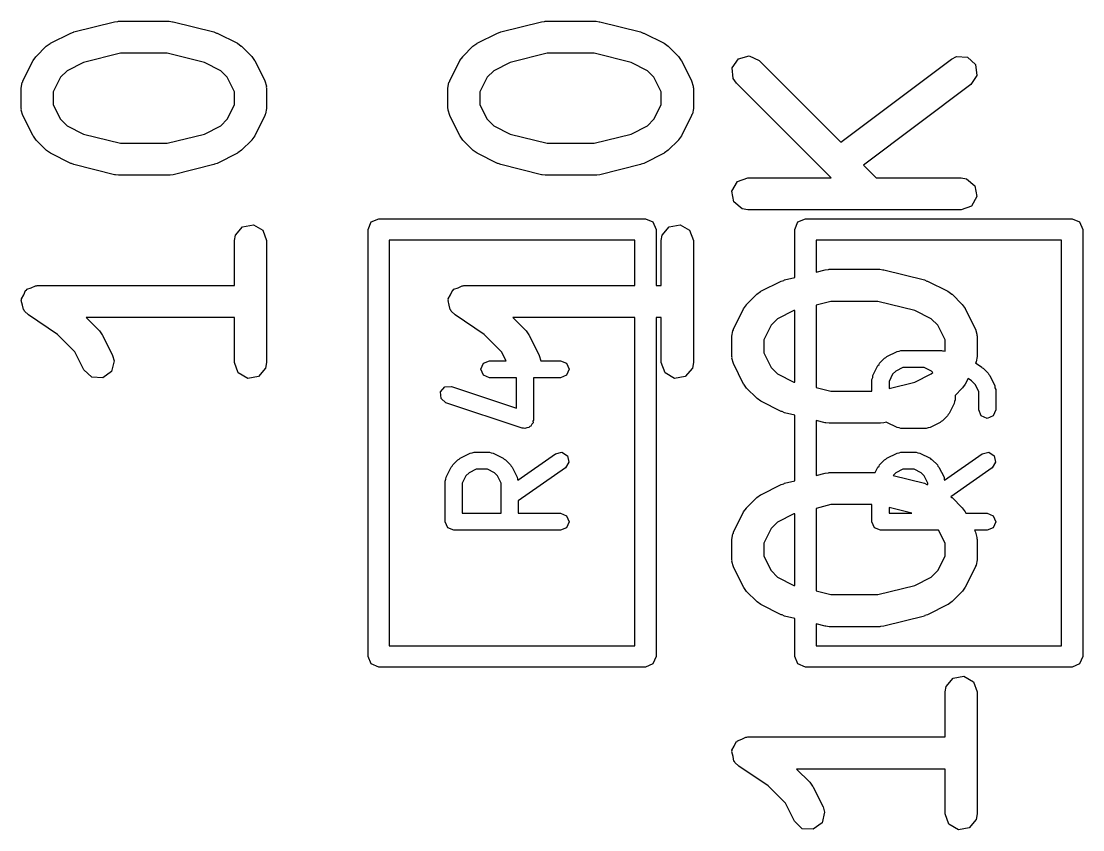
# Model space of a CAD drawing. Extents: x 1.92 to 4.61, y -4.26 to -2.08.
# Drawn here: x 2.1968 to 2.3927, y -3.845 to -3.6959 of the extents above; entities that cross this region are included whole.
import ezdxf

# ---------------------------------------------------------------- set-up
doc = ezdxf.new("R2010")
doc.units = 0
doc.header["$MEASUREMENT"] = 0
doc.layers.add('BLACK', color=7, linetype='CONTINUOUS')

msp = doc.modelspace()

# ---------------------------------------------------------------- linework, layer by layer
at = {"layer": 'BLACK', "linetype": 'CONTINUOUS'}
for p, q in [((2.20658, -3.69783), (2.21408, -3.69595)), ((2.21408, -3.69595), (2.21467, -3.69591)), ((2.21467, -3.69591), (2.21479, -3.69587)), ((2.21479, -3.69587), (2.22417, -3.69587)), ((2.22417, -3.69587), (2.22475, -3.69597)), ((2.22475, -3.69597), (2.22488, -3.69595)), ((2.22488, -3.69595), (2.23238, -3.69783)), ((2.28532, -3.69783), (2.29282, -3.69595)), ((2.29282, -3.69595), (2.29341, -3.69591)), ((2.29341, -3.69591), (2.29353, -3.69587)), ((2.29353, -3.69587), (2.30291, -3.69587)), ((2.30291, -3.69587), (2.30349, -3.69597)), ((2.30349, -3.69597), (2.30362, -3.69595)), ((2.30362, -3.69595), (2.31112, -3.69783)), ((2.20223, -3.69993), (2.20597, -3.69805)), ((2.20597, -3.69805), (2.20646, -3.69791)), ((2.20646, -3.69791), (2.20658, -3.69783)), ((2.23238, -3.69783), (2.23285, -3.69804)), ((2.23285, -3.69804), (2.23299, -3.69805)), ((2.23299, -3.69805), (2.23674, -3.69993)), ((2.28097, -3.69993), (2.28471, -3.69805)), ((2.28471, -3.69805), (2.2852, -3.69791)), ((2.2852, -3.69791), (2.28532, -3.69783)), ((2.31112, -3.69783), (2.31159, -3.69804)), ((2.31159, -3.69804), (2.31173, -3.69805)), ((2.31173, -3.69805), (2.31548, -3.69993)), ((2.20146, -3.70048), (2.20218, -3.69997)), ((2.20218, -3.69997), (2.20223, -3.69993)), ((2.23674, -3.69993), (2.23745, -3.70045)), ((2.2802, -3.70048), (2.28092, -3.69997)), ((2.28092, -3.69997), (2.28097, -3.69993)), ((2.31548, -3.69993), (2.31619, -3.70045)), ((2.19958, -3.70236), (2.20146, -3.70048)), ((2.21516, -3.70177), (2.20833, -3.70348)), ((2.2238, -3.70177), (2.21516, -3.70177)), ((2.23064, -3.70348), (2.2238, -3.70177)), ((2.23745, -3.70045), (2.2375, -3.70048)), ((2.2375, -3.70048), (2.23938, -3.70236)), ((2.27832, -3.70236), (2.2802, -3.70048)), ((2.2939, -3.70177), (2.28707, -3.70348)), ((2.30254, -3.70177), (2.2939, -3.70177)), ((2.30938, -3.70348), (2.30254, -3.70177)), ((2.31619, -3.70045), (2.31624, -3.70048)), ((2.31624, -3.70048), (2.31812, -3.70236)), ((2.19715, -3.70687), (2.19903, -3.70312)), ((2.19903, -3.70312), (2.19956, -3.70241)), ((2.19956, -3.70241), (2.19958, -3.70236)), ((2.20833, -3.70348), (2.20529, -3.705)), ((2.23367, -3.705), (2.23064, -3.70348)), ((2.23938, -3.70236), (2.23989, -3.70308)), ((2.23989, -3.70308), (2.23993, -3.70312)), ((2.23993, -3.70312), (2.24181, -3.70687)), ((2.2759, -3.70687), (2.27777, -3.70312)), ((2.27777, -3.70312), (2.2783, -3.70241)), ((2.2783, -3.70241), (2.27832, -3.70236)), ((2.28707, -3.70348), (2.28403, -3.705)), ((2.31241, -3.705), (2.30938, -3.70348)), ((2.31812, -3.70236), (2.31863, -3.70308)), ((2.31863, -3.70308), (2.31867, -3.70312)), ((2.31867, -3.70312), (2.32055, -3.70687)), ((2.32805, -3.70443), (2.3292, -3.70277)), ((2.3292, -3.70277), (2.33116, -3.70225)), ((2.33116, -3.70225), (2.33299, -3.70311)), ((2.33299, -3.70311), (2.34805, -3.71817)), ((2.34805, -3.71817), (2.3685, -3.70283)), ((2.3685, -3.70283), (2.36941, -3.70237)), ((2.36941, -3.70237), (2.37143, -3.70248)), ((2.37143, -3.70248), (2.3729, -3.70386)), ((2.3729, -3.70386), (2.37314, -3.70586)), ((2.20529, -3.705), (2.2041, -3.70619)), ((2.23486, -3.70619), (2.23367, -3.705)), ((2.28403, -3.705), (2.28284, -3.70619)), ((2.3136, -3.70619), (2.31241, -3.705)), ((2.32822, -3.70644), (2.32805, -3.70443)), ((2.37314, -3.70586), (2.37204, -3.70756)), ((2.19684, -3.70819), (2.19702, -3.70718)), ((2.19702, -3.70718), (2.19713, -3.70705)), ((2.19713, -3.70705), (2.19715, -3.70687)), ((2.2041, -3.70619), (2.20275, -3.70889)), ((2.23621, -3.70889), (2.23486, -3.70619)), ((2.24181, -3.70687), (2.2421, -3.70786)), ((2.2421, -3.70786), (2.24206, -3.70803)), ((2.27558, -3.70819), (2.27576, -3.70718)), ((2.27576, -3.70718), (2.27587, -3.70705)), ((2.27587, -3.70705), (2.2759, -3.70687)), ((2.28284, -3.70619), (2.28149, -3.70889)), ((2.31495, -3.70889), (2.3136, -3.70619)), ((2.32055, -3.70687), (2.32084, -3.70786)), ((2.32084, -3.70786), (2.3208, -3.70803)), ((2.32881, -3.70728), (2.32822, -3.70644)), ((2.34627, -3.72474), (2.32881, -3.70728)), ((2.37204, -3.70756), (2.35227, -3.72239)), ((2.19684, -3.71194), (2.19684, -3.70819)), ((2.20275, -3.70889), (2.20275, -3.71125)), ((2.23621, -3.71125), (2.23621, -3.70889)), ((2.24206, -3.70803), (2.24212, -3.70819)), ((2.24212, -3.70819), (2.24212, -3.71194)), ((2.27558, -3.71194), (2.27558, -3.70819)), ((2.28149, -3.70889), (2.28149, -3.71125)), ((2.31495, -3.71125), (2.31495, -3.70889)), ((2.3208, -3.70803), (2.32086, -3.70819)), ((2.32086, -3.70819), (2.32086, -3.71194)), ((2.20275, -3.71125), (2.2041, -3.71394)), ((2.23486, -3.71394), (2.23621, -3.71125)), ((2.28149, -3.71125), (2.28284, -3.71394)), ((2.3136, -3.71394), (2.31495, -3.71125)), ((2.1969, -3.71211), (2.19684, -3.71194)), ((2.19686, -3.71228), (2.1969, -3.71211)), ((2.19715, -3.71326), (2.19686, -3.71228)), ((2.19903, -3.71701), (2.19715, -3.71326)), ((2.24181, -3.71326), (2.23993, -3.71701)), ((2.24183, -3.71309), (2.24181, -3.71326)), ((2.24194, -3.71295), (2.24183, -3.71309)), ((2.24212, -3.71194), (2.24194, -3.71295)), ((2.27564, -3.71211), (2.27558, -3.71194)), ((2.2756, -3.71228), (2.27564, -3.71211)), ((2.2759, -3.71326), (2.2756, -3.71228)), ((2.27777, -3.71701), (2.2759, -3.71326)), ((2.32055, -3.71326), (2.31867, -3.71701)), ((2.32057, -3.71309), (2.32055, -3.71326)), ((2.32068, -3.71295), (2.32057, -3.71309)), ((2.32086, -3.71194), (2.32068, -3.71295)), ((2.2041, -3.71394), (2.20529, -3.71514)), ((2.20529, -3.71514), (2.20833, -3.71666)), ((2.23064, -3.71666), (2.23367, -3.71514)), ((2.23367, -3.71514), (2.23486, -3.71394)), ((2.28284, -3.71394), (2.28403, -3.71514)), ((2.28403, -3.71514), (2.28707, -3.71666)), ((2.30938, -3.71666), (2.31241, -3.71514)), ((2.31241, -3.71514), (2.3136, -3.71394)), ((2.19908, -3.71706), (2.19903, -3.71701)), ((2.19958, -3.71778), (2.19908, -3.71706)), ((2.20833, -3.71666), (2.21516, -3.71836)), ((2.2238, -3.71836), (2.23064, -3.71666)), ((2.23993, -3.71701), (2.23941, -3.71772)), ((2.27782, -3.71706), (2.27777, -3.71701)), ((2.27832, -3.71778), (2.27782, -3.71706)), ((2.28707, -3.71666), (2.2939, -3.71836)), ((2.30254, -3.71836), (2.30938, -3.71666)), ((2.31867, -3.71701), (2.31815, -3.71772)), ((2.20146, -3.71965), (2.19958, -3.71778)), ((2.21516, -3.71836), (2.2238, -3.71836)), ((2.23938, -3.71778), (2.2375, -3.71965)), ((2.23941, -3.71772), (2.23938, -3.71778)), ((2.2802, -3.71965), (2.27832, -3.71778)), ((2.2939, -3.71836), (2.30254, -3.71836)), ((2.31812, -3.71778), (2.31624, -3.71965)), ((2.31815, -3.71772), (2.31812, -3.71778)), ((2.20152, -3.71968), (2.20146, -3.71965)), ((2.20223, -3.72021), (2.20152, -3.71968)), ((2.20597, -3.72208), (2.20223, -3.72021)), ((2.23674, -3.72021), (2.23299, -3.72208)), ((2.23678, -3.72016), (2.23674, -3.72021)), ((2.2375, -3.71965), (2.23678, -3.72016)), ((2.28026, -3.71968), (2.2802, -3.71965)), ((2.28097, -3.72021), (2.28026, -3.71968)), ((2.28471, -3.72208), (2.28097, -3.72021)), ((2.31548, -3.72021), (2.31173, -3.72208)), ((2.31552, -3.72016), (2.31548, -3.72021)), ((2.31624, -3.71965), (2.31552, -3.72016)), ((2.20611, -3.7221), (2.20597, -3.72208)), ((2.20658, -3.72231), (2.20611, -3.7221)), ((2.21408, -3.72418), (2.20658, -3.72231)), ((2.23238, -3.72231), (2.22488, -3.72418)), ((2.2325, -3.72223), (2.23238, -3.72231)), ((2.23299, -3.72208), (2.2325, -3.72223)), ((2.28485, -3.7221), (2.28471, -3.72208)), ((2.28532, -3.72231), (2.28485, -3.7221)), ((2.29282, -3.72418), (2.28532, -3.72231)), ((2.31112, -3.72231), (2.30362, -3.72418)), ((2.31124, -3.72223), (2.31112, -3.72231)), ((2.31173, -3.72208), (2.31124, -3.72223)), ((2.35227, -3.72239), (2.35462, -3.72474)), ((2.21421, -3.72417), (2.21408, -3.72418)), ((2.21479, -3.72427), (2.21421, -3.72417)), ((2.22417, -3.72427), (2.21479, -3.72427)), ((2.2243, -3.72422), (2.22417, -3.72427)), ((2.22488, -3.72418), (2.2243, -3.72422)), ((2.29295, -3.72417), (2.29282, -3.72418)), ((2.29353, -3.72427), (2.29295, -3.72417)), ((2.30291, -3.72427), (2.29353, -3.72427)), ((2.30304, -3.72422), (2.30291, -3.72427)), ((2.30362, -3.72418), (2.30304, -3.72422)), ((2.32799, -3.72718), (2.329, -3.72543)), ((2.329, -3.72543), (2.3309, -3.72474)), ((2.3309, -3.72474), (2.34627, -3.72474)), ((2.35462, -3.72474), (2.37027, -3.72474)), ((2.37027, -3.72474), (2.37128, -3.72492)), ((2.37128, -3.72492), (2.37283, -3.72621)), ((2.32834, -3.72917), (2.32799, -3.72718)), ((2.37283, -3.72621), (2.37318, -3.7282)), ((2.32989, -3.73046), (2.32834, -3.72917)), ((2.37318, -3.7282), (2.37217, -3.72995)), ((2.3309, -3.73064), (2.32989, -3.73046)), ((2.37027, -3.73064), (2.3309, -3.73064)), ((2.37217, -3.72995), (2.37027, -3.73064)), ((2.26083, -3.73425), (2.2614, -3.73286)), ((2.2614, -3.73286), (2.2628, -3.73228)), ((2.2628, -3.73228), (2.31201, -3.73228)), ((2.31201, -3.73228), (2.3134, -3.73286)), ((2.3134, -3.73286), (2.31398, -3.73425)), ((2.33957, -3.73425), (2.34014, -3.73286)), ((2.34014, -3.73286), (2.34154, -3.73228)), ((2.34154, -3.73228), (2.39075, -3.73228)), ((2.39075, -3.73228), (2.39214, -3.73286)), ((2.39214, -3.73286), (2.39272, -3.73425)), ((2.23639, -3.7353), (2.23769, -3.73376)), ((2.23769, -3.73376), (2.23968, -3.73341)), ((2.23968, -3.73341), (2.24143, -3.73442)), ((2.24143, -3.73442), (2.24212, -3.73631)), ((2.26083, -3.81299), (2.26083, -3.73425)), ((2.31398, -3.73425), (2.31398, -3.74461)), ((2.31513, -3.7353), (2.31643, -3.73376)), ((2.31643, -3.73376), (2.31842, -3.73341)), ((2.31842, -3.73341), (2.32017, -3.73442)), ((2.32017, -3.73442), (2.32086, -3.73631)), ((2.33957, -3.7431), (2.33957, -3.73425)), ((2.39272, -3.73425), (2.39272, -3.81299)), ((2.23621, -3.73631), (2.23639, -3.7353)), ((2.23621, -3.74461), (2.23621, -3.73631)), ((2.24212, -3.73631), (2.24212, -3.75881)), ((2.26476, -3.73622), (2.26476, -3.81102)), ((2.31004, -3.73622), (2.26476, -3.73622)), ((2.31004, -3.74461), (2.31004, -3.73622)), ((2.31495, -3.73631), (2.31513, -3.7353)), ((2.31495, -3.74461), (2.31495, -3.73631)), ((2.32086, -3.73631), (2.32086, -3.75881)), ((2.3435, -3.73622), (2.3435, -3.74212)), ((2.38878, -3.73622), (2.3435, -3.73622)), ((2.38878, -3.81102), (2.38878, -3.73622)), ((2.33768, -3.74357), (2.33957, -3.7431)), ((2.3435, -3.74212), (2.34518, -3.7417)), ((2.34518, -3.7417), (2.34577, -3.74166)), ((2.34577, -3.74166), (2.3459, -3.74161)), ((2.3459, -3.74161), (2.35527, -3.74161)), ((2.35527, -3.74161), (2.35585, -3.74171)), ((2.35585, -3.74171), (2.35599, -3.7417)), ((2.35599, -3.7417), (2.36349, -3.74357)), ((2.1979, -3.7453), (2.1987, -3.74501)), ((2.1987, -3.74501), (2.19947, -3.74463)), ((2.19947, -3.74463), (2.19964, -3.74467)), ((2.19964, -3.74467), (2.1998, -3.74461)), ((2.1998, -3.74461), (2.23621, -3.74461)), ((2.27664, -3.7453), (2.27744, -3.74501)), ((2.27744, -3.74501), (2.27821, -3.74463)), ((2.27821, -3.74463), (2.27838, -3.74467)), ((2.27838, -3.74467), (2.27854, -3.74461)), ((2.27854, -3.74461), (2.31004, -3.74461)), ((2.31398, -3.74461), (2.31495, -3.74461)), ((2.33333, -3.74567), (2.33708, -3.7438)), ((2.33708, -3.7438), (2.33757, -3.74365)), ((2.33757, -3.74365), (2.33768, -3.74357)), ((2.36349, -3.74357), (2.36395, -3.74378)), ((2.36395, -3.74378), (2.36409, -3.7438)), ((2.36409, -3.7438), (2.36784, -3.74567)), ((2.19689, -3.74705), (2.19732, -3.74631)), ((2.19692, -3.74722), (2.19689, -3.74705)), ((2.19732, -3.74631), (2.19766, -3.74552)), ((2.19766, -3.74552), (2.19781, -3.74545)), ((2.19781, -3.74545), (2.1979, -3.7453)), ((2.27563, -3.74705), (2.27606, -3.74631)), ((2.27566, -3.74722), (2.27563, -3.74705)), ((2.27606, -3.74631), (2.2764, -3.74552)), ((2.2764, -3.74552), (2.27655, -3.74545)), ((2.27655, -3.74545), (2.27664, -3.7453)), ((2.33069, -3.7481), (2.33256, -3.74622)), ((2.33256, -3.74622), (2.33328, -3.74572)), ((2.33328, -3.74572), (2.33333, -3.74567)), ((2.36784, -3.74567), (2.36855, -3.7462)), ((2.36855, -3.7462), (2.36861, -3.74622)), ((2.36861, -3.74622), (2.37048, -3.7481)), ((2.19685, -3.74737), (2.19692, -3.74722)), ((2.19709, -3.7482), (2.19685, -3.74737)), ((2.19724, -3.74904), (2.19709, -3.7482)), ((2.27559, -3.74737), (2.27566, -3.74722)), ((2.27583, -3.7482), (2.27559, -3.74737)), ((2.27598, -3.74904), (2.27583, -3.7482)), ((2.32826, -3.75262), (2.33013, -3.74887)), ((2.33013, -3.74887), (2.33066, -3.74816)), ((2.33066, -3.74816), (2.33069, -3.7481)), ((2.34626, -3.74752), (2.3435, -3.7482)), ((2.3435, -3.7482), (2.3435, -3.76342)), ((2.35491, -3.74752), (2.34626, -3.74752)), ((2.36174, -3.74922), (2.35491, -3.74752)), ((2.37048, -3.7481), (2.37099, -3.74882)), ((2.37099, -3.74882), (2.37103, -3.74887)), ((2.37103, -3.74887), (2.37291, -3.75262)), ((2.19737, -3.74915), (2.19724, -3.74904)), ((2.19742, -3.74931), (2.19737, -3.74915)), ((2.19816, -3.75002), (2.19742, -3.74931)), ((2.20354, -3.75361), (2.19816, -3.75002)), ((2.23621, -3.75052), (2.2088, -3.75052)), ((2.2088, -3.75052), (2.21126, -3.75297)), ((2.23621, -3.75881), (2.23621, -3.75052)), ((2.27611, -3.74915), (2.27598, -3.74904)), ((2.27616, -3.74931), (2.27611, -3.74915)), ((2.2769, -3.75002), (2.27616, -3.74931)), ((2.28228, -3.75361), (2.2769, -3.75002)), ((2.31004, -3.75052), (2.28754, -3.75052)), ((2.28754, -3.75052), (2.29, -3.75297)), ((2.31004, -3.81102), (2.31004, -3.75052)), ((2.31495, -3.75052), (2.31398, -3.75052)), ((2.31398, -3.75052), (2.31398, -3.81299)), ((2.31495, -3.75881), (2.31495, -3.75052)), ((2.3364, -3.75074), (2.3352, -3.75194)), ((2.33943, -3.74922), (2.3364, -3.75074)), ((2.33957, -3.74919), (2.33943, -3.74922)), ((2.33957, -3.76243), (2.33957, -3.74919)), ((2.36477, -3.75074), (2.36174, -3.74922)), ((2.36597, -3.75194), (2.36477, -3.75074)), ((2.32795, -3.75394), (2.32812, -3.75293)), ((2.32812, -3.75293), (2.32824, -3.75279)), ((2.32824, -3.75279), (2.32826, -3.75262)), ((2.3352, -3.75194), (2.33385, -3.75463)), ((2.36732, -3.75463), (2.36597, -3.75194)), ((2.37291, -3.75262), (2.3732, -3.7536)), ((2.20674, -3.75681), (2.20354, -3.75361)), ((2.21126, -3.75297), (2.21176, -3.7537)), ((2.21176, -3.7537), (2.21181, -3.75374)), ((2.21181, -3.75374), (2.21369, -3.75749)), ((2.28548, -3.75681), (2.28228, -3.75361)), ((2.29, -3.75297), (2.2905, -3.7537)), ((2.2905, -3.7537), (2.29055, -3.75374)), ((2.29055, -3.75374), (2.29243, -3.75749)), ((2.32795, -3.75769), (2.32795, -3.75394)), ((2.33385, -3.75463), (2.33385, -3.75699)), ((2.36732, -3.7567), (2.36732, -3.75463)), ((2.3732, -3.7536), (2.37316, -3.75377)), ((2.37316, -3.75377), (2.37322, -3.75394)), ((2.37322, -3.75394), (2.37322, -3.75769)), ((2.2084, -3.76013), (2.20674, -3.75681)), ((2.28631, -3.75846), (2.28548, -3.75681)), ((2.35657, -3.75768), (2.35844, -3.75675)), ((2.35844, -3.75675), (2.35881, -3.75672)), ((2.35881, -3.75672), (2.35915, -3.75658)), ((2.35915, -3.75658), (2.36665, -3.75658)), ((2.36665, -3.75658), (2.36683, -3.75666)), ((2.36683, -3.75666), (2.36703, -3.75663)), ((2.36703, -3.75663), (2.36732, -3.7567)), ((2.21398, -3.75847), (2.21351, -3.76044)), ((2.21369, -3.75749), (2.21398, -3.75847)), ((2.28211, -3.75892), (2.28322, -3.75846)), ((2.28322, -3.75846), (2.28631, -3.75846)), ((2.29243, -3.75749), (2.29271, -3.75846)), ((2.29271, -3.75846), (2.29634, -3.75846)), ((2.29634, -3.75846), (2.29746, -3.75892)), ((2.32801, -3.75785), (2.32795, -3.75769)), ((2.32796, -3.75802), (2.32801, -3.75785)), ((2.32826, -3.75901), (2.32796, -3.75802)), ((2.33385, -3.75699), (2.3352, -3.75969)), ((2.35522, -3.75892), (2.35616, -3.75798)), ((2.35616, -3.75798), (2.3564, -3.75788)), ((2.3564, -3.75788), (2.35657, -3.75768)), ((2.37304, -3.7587), (2.37293, -3.75883)), ((2.37322, -3.75769), (2.37304, -3.7587)), ((2.20987, -3.76152), (2.2084, -3.76013)), ((2.21351, -3.76044), (2.21189, -3.76164)), ((2.2369, -3.76071), (2.23621, -3.75881)), ((2.23865, -3.76172), (2.2369, -3.76071)), ((2.24194, -3.75982), (2.24064, -3.76137)), ((2.24212, -3.75881), (2.24194, -3.75982)), ((2.28165, -3.76003), (2.28211, -3.75892)), ((2.28211, -3.76114), (2.28165, -3.76003)), ((2.29746, -3.75892), (2.29792, -3.76003)), ((2.29792, -3.76003), (2.29746, -3.76114)), ((2.31564, -3.76071), (2.31495, -3.75881)), ((2.31739, -3.76172), (2.31564, -3.76071)), ((2.32068, -3.75982), (2.31938, -3.76137)), ((2.32086, -3.75881), (2.32068, -3.75982)), ((2.33013, -3.76276), (2.32826, -3.75901)), ((2.3352, -3.75969), (2.3364, -3.76088)), ((2.35399, -3.7612), (2.35493, -3.75933)), ((2.35493, -3.75933), (2.35512, -3.75916)), ((2.35512, -3.75916), (2.35522, -3.75892)), ((2.35821, -3.76039), (2.35763, -3.76096)), ((2.35952, -3.75973), (2.35821, -3.76039)), ((2.36346, -3.75973), (2.35952, -3.75973)), ((2.36478, -3.76039), (2.36346, -3.75973)), ((2.36477, -3.76088), (2.36502, -3.76063)), ((2.36502, -3.76063), (2.36478, -3.76039)), ((2.37293, -3.75883), (2.37292, -3.75888)), ((2.37292, -3.75888), (2.37408, -3.75966)), ((2.37408, -3.75966), (2.37417, -3.75979)), ((2.37417, -3.75979), (2.37432, -3.75985)), ((2.37432, -3.75985), (2.37526, -3.76079)), ((2.21189, -3.76164), (2.20987, -3.76152)), ((2.24064, -3.76137), (2.23865, -3.76172)), ((2.28322, -3.7616), (2.28211, -3.76114)), ((2.28821, -3.7616), (2.28322, -3.7616)), ((2.28821, -3.76722), (2.28821, -3.7616)), ((2.29634, -3.7616), (2.29136, -3.7616)), ((2.29136, -3.7616), (2.29136, -3.7694)), ((2.29746, -3.76114), (2.29634, -3.7616)), ((2.31938, -3.76137), (2.31739, -3.76172)), ((2.3364, -3.76088), (2.33943, -3.7624)), ((2.33943, -3.7624), (2.33957, -3.76243)), ((2.35382, -3.7619), (2.35397, -3.76157)), ((2.35382, -3.76411), (2.35382, -3.7619)), ((2.35397, -3.76157), (2.35399, -3.7612)), ((2.35763, -3.76096), (2.35697, -3.76228)), ((2.35697, -3.76228), (2.35697, -3.76359)), ((2.35697, -3.76359), (2.36174, -3.7624)), ((2.36174, -3.7624), (2.36477, -3.76088)), ((2.37154, -3.76175), (2.37103, -3.76276)), ((2.37221, -3.76219), (2.37154, -3.76175)), ((2.37285, -3.76284), (2.37221, -3.76219)), ((2.37526, -3.76079), (2.37536, -3.76103)), ((2.37536, -3.76103), (2.37556, -3.7612)), ((2.37556, -3.7612), (2.37649, -3.76308)), ((2.27423, -3.76422), (2.27502, -3.76331)), ((2.27431, -3.76542), (2.27423, -3.76422)), ((2.27502, -3.76331), (2.27622, -3.76322)), ((2.27622, -3.76322), (2.28821, -3.76722)), ((2.33018, -3.7628), (2.33013, -3.76276)), ((2.33069, -3.76352), (2.33018, -3.7628)), ((2.33256, -3.7654), (2.33069, -3.76352)), ((2.3435, -3.76342), (2.34626, -3.76411)), ((2.34626, -3.76411), (2.35382, -3.76411)), ((2.37048, -3.76352), (2.36916, -3.76485)), ((2.37051, -3.76347), (2.37048, -3.76352)), ((2.37103, -3.76276), (2.37051, -3.76347)), ((2.37351, -3.76415), (2.37285, -3.76284)), ((2.37351, -3.76753), (2.37351, -3.76415)), ((2.37649, -3.76308), (2.37652, -3.76344)), ((2.37652, -3.76344), (2.37666, -3.76378)), ((2.37666, -3.76378), (2.37666, -3.76753)), ((2.27522, -3.76621), (2.27431, -3.76542)), ((2.28928, -3.7709), (2.27522, -3.76621)), ((2.33262, -3.76543), (2.33256, -3.7654)), ((2.33333, -3.76595), (2.33262, -3.76543)), ((2.33708, -3.76783), (2.33333, -3.76595)), ((2.36899, -3.76636), (2.36806, -3.76823)), ((2.36902, -3.76599), (2.36899, -3.76636)), ((2.36916, -3.76565), (2.36902, -3.76599)), ((2.36916, -3.76485), (2.36916, -3.76565)), ((2.33722, -3.76784), (2.33708, -3.76783)), ((2.33768, -3.76805), (2.33722, -3.76784)), ((2.33957, -3.76852), (2.33768, -3.76805)), ((2.33957, -3.7806), (2.33957, -3.76852)), ((2.36786, -3.7684), (2.36776, -3.76864)), ((2.36806, -3.76823), (2.36786, -3.7684)), ((2.37397, -3.76864), (2.37351, -3.76753)), ((2.37666, -3.76753), (2.3762, -3.76864)), ((2.2909, -3.77052), (2.29066, -3.77062)), ((2.29104, -3.77018), (2.2909, -3.77052)), ((2.29128, -3.7699), (2.29104, -3.77018)), ((2.29136, -3.7694), (2.29126, -3.76964)), ((2.29126, -3.76964), (2.29128, -3.7699)), ((2.34518, -3.76992), (2.3435, -3.76951)), ((2.3435, -3.76951), (2.3435, -3.77961)), ((2.34532, -3.76991), (2.34518, -3.76992)), ((2.3459, -3.77001), (2.34532, -3.76991)), ((2.35527, -3.77001), (2.3459, -3.77001)), ((2.3554, -3.76997), (2.35527, -3.77001)), ((2.35599, -3.76992), (2.3554, -3.76997)), ((2.3565, -3.7698), (2.35599, -3.76992)), ((2.35657, -3.76987), (2.3565, -3.7698)), ((2.35844, -3.77081), (2.35657, -3.76987)), ((2.36642, -3.76987), (2.36454, -3.77081)), ((2.36658, -3.76968), (2.36642, -3.76987)), ((2.36682, -3.76958), (2.36658, -3.76968)), ((2.36776, -3.76864), (2.36682, -3.76958)), ((2.37508, -3.7691), (2.37397, -3.76864)), ((2.3762, -3.76864), (2.37508, -3.7691)), ((2.28954, -3.77088), (2.28928, -3.7709)), ((2.28978, -3.77098), (2.28954, -3.77088)), ((2.29012, -3.77084), (2.28978, -3.77098)), ((2.29049, -3.77081), (2.29012, -3.77084)), ((2.29066, -3.77062), (2.29049, -3.77081)), ((2.35881, -3.77084), (2.35844, -3.77081)), ((2.35915, -3.77098), (2.35881, -3.77084)), ((2.36384, -3.77098), (2.35915, -3.77098)), ((2.36417, -3.77084), (2.36384, -3.77098)), ((2.36454, -3.77081), (2.36417, -3.77084)), ((2.27766, -3.77663), (2.27783, -3.77643)), ((2.27783, -3.77643), (2.2797, -3.77549)), ((2.2797, -3.77549), (2.28007, -3.77547)), ((2.28007, -3.77547), (2.28041, -3.77533)), ((2.28041, -3.77533), (2.28322, -3.77533)), ((2.28322, -3.77533), (2.28356, -3.77547)), ((2.28356, -3.77547), (2.28393, -3.77549)), ((2.28393, -3.77549), (2.2858, -3.77643)), ((2.2858, -3.77643), (2.28597, -3.77663)), ((2.28848, -3.78049), (2.29544, -3.77561)), ((2.29544, -3.77561), (2.29662, -3.77535)), ((2.29662, -3.77535), (2.29763, -3.776)), ((2.29763, -3.776), (2.2979, -3.77718)), ((2.3564, -3.77663), (2.35657, -3.77643)), ((2.35657, -3.77643), (2.35844, -3.77549)), ((2.35844, -3.77549), (2.35881, -3.77547)), ((2.35881, -3.77547), (2.35915, -3.77533)), ((2.35915, -3.77533), (2.36196, -3.77533)), ((2.36196, -3.77533), (2.3623, -3.77547)), ((2.3623, -3.77547), (2.36267, -3.77549)), ((2.36267, -3.77549), (2.36454, -3.77643)), ((2.36454, -3.77643), (2.36471, -3.77663)), ((2.36722, -3.78049), (2.37418, -3.77561)), ((2.37418, -3.77561), (2.37536, -3.77535)), ((2.37536, -3.77535), (2.37637, -3.776)), ((2.37637, -3.776), (2.37664, -3.77718)), ((2.27525, -3.77995), (2.27619, -3.77807)), ((2.27619, -3.77807), (2.27638, -3.7779)), ((2.27638, -3.7779), (2.27648, -3.77766)), ((2.27648, -3.77766), (2.27742, -3.77673)), ((2.27742, -3.77673), (2.27766, -3.77663)), ((2.28597, -3.77663), (2.28621, -3.77673)), ((2.28621, -3.77673), (2.28715, -3.77766)), ((2.28715, -3.77766), (2.28725, -3.7779)), ((2.28725, -3.7779), (2.28744, -3.77807)), ((2.28744, -3.77807), (2.28838, -3.77995)), ((2.29725, -3.77819), (2.28855, -3.78428)), ((2.2979, -3.77718), (2.29725, -3.77819)), ((2.35441, -3.77911), (2.35493, -3.77807)), ((2.35493, -3.77807), (2.35512, -3.7779)), ((2.35512, -3.7779), (2.35522, -3.77766)), ((2.35522, -3.77766), (2.35616, -3.77673)), ((2.35616, -3.77673), (2.3564, -3.77663)), ((2.36471, -3.77663), (2.36495, -3.77673)), ((2.36495, -3.77673), (2.36589, -3.77766)), ((2.36589, -3.77766), (2.36599, -3.7779)), ((2.36599, -3.7779), (2.36618, -3.77807)), ((2.36618, -3.77807), (2.36712, -3.77995)), ((2.37599, -3.77819), (2.36835, -3.78354)), ((2.37664, -3.77718), (2.37599, -3.77819)), ((2.27508, -3.78065), (2.27522, -3.78031)), ((2.27522, -3.78031), (2.27525, -3.77995)), ((2.27889, -3.77971), (2.27823, -3.78102)), ((2.27947, -3.77913), (2.27889, -3.77971)), ((2.28078, -3.77848), (2.27947, -3.77913)), ((2.28285, -3.77848), (2.28078, -3.77848)), ((2.28416, -3.77913), (2.28285, -3.77848)), ((2.28474, -3.77971), (2.28416, -3.77913)), ((2.2854, -3.78102), (2.28474, -3.77971)), ((2.28838, -3.77995), (2.28841, -3.78031)), ((2.28841, -3.78031), (2.28848, -3.78049)), ((2.3435, -3.77961), (2.34518, -3.77919)), ((2.34518, -3.77919), (2.34577, -3.77915)), ((2.34577, -3.77915), (2.3459, -3.77911)), ((2.3459, -3.77911), (2.35441, -3.77911)), ((2.35821, -3.77913), (2.35772, -3.77963)), ((2.35772, -3.77963), (2.36349, -3.78107)), ((2.35952, -3.77848), (2.35821, -3.77913)), ((2.36159, -3.77848), (2.35952, -3.77848)), ((2.3629, -3.77913), (2.36159, -3.77848)), ((2.36348, -3.77971), (2.3629, -3.77913)), ((2.36414, -3.78102), (2.36348, -3.77971)), ((2.36712, -3.77995), (2.36715, -3.78031)), ((2.36715, -3.78031), (2.36722, -3.78049)), ((2.27508, -3.78815), (2.27508, -3.78065)), ((2.27823, -3.78102), (2.27823, -3.78658)), ((2.2854, -3.78658), (2.2854, -3.78102)), ((2.33333, -3.78317), (2.33708, -3.78129)), ((2.33708, -3.78129), (2.33757, -3.78115)), ((2.33757, -3.78115), (2.33768, -3.78107)), ((2.33768, -3.78107), (2.33957, -3.7806)), ((2.36349, -3.78107), (2.36395, -3.78128)), ((2.36395, -3.78128), (2.36409, -3.78129)), ((2.36409, -3.78129), (2.36414, -3.78132)), ((2.36414, -3.78132), (2.36414, -3.78102)), ((2.33069, -3.78559), (2.33256, -3.78372)), ((2.33256, -3.78372), (2.33328, -3.78321)), ((2.33328, -3.78321), (2.33333, -3.78317)), ((2.36835, -3.78354), (2.36855, -3.78369)), ((2.36855, -3.78369), (2.36861, -3.78372)), ((2.36861, -3.78372), (2.37048, -3.78559)), ((2.28855, -3.78428), (2.28855, -3.78658)), ((2.33013, -3.78636), (2.33066, -3.78565)), ((2.33066, -3.78565), (2.33069, -3.78559)), ((2.34626, -3.78501), (2.3435, -3.7857)), ((2.3435, -3.7857), (2.3435, -3.80091)), ((2.35382, -3.78501), (2.34626, -3.78501)), ((2.35382, -3.78815), (2.35382, -3.78501)), ((2.36117, -3.78658), (2.35697, -3.78553)), ((2.35697, -3.78553), (2.35697, -3.78658)), ((2.37048, -3.78559), (2.37099, -3.78632)), ((2.27555, -3.78926), (2.27508, -3.78815)), ((2.27823, -3.78658), (2.2854, -3.78658)), ((2.28855, -3.78658), (2.29634, -3.78658)), ((2.29634, -3.78658), (2.29746, -3.78704)), ((2.29746, -3.78704), (2.29792, -3.78815)), ((2.29792, -3.78815), (2.29746, -3.78926)), ((2.32826, -3.79011), (2.33013, -3.78636)), ((2.33943, -3.78672), (2.3364, -3.78823)), ((2.33957, -3.78668), (2.33943, -3.78672)), ((2.33957, -3.79993), (2.33957, -3.78668)), ((2.35429, -3.78926), (2.35382, -3.78815)), ((2.35697, -3.78658), (2.36117, -3.78658)), ((2.37099, -3.78632), (2.37103, -3.78636)), ((2.37103, -3.78636), (2.37114, -3.78658)), ((2.37114, -3.78658), (2.37508, -3.78658)), ((2.37508, -3.78658), (2.3762, -3.78704)), ((2.3762, -3.78704), (2.37666, -3.78815)), ((2.37666, -3.78815), (2.3762, -3.78926)), ((2.27666, -3.78973), (2.27555, -3.78926)), ((2.28697, -3.78973), (2.27666, -3.78973)), ((2.29634, -3.78973), (2.28697, -3.78973)), ((2.29746, -3.78926), (2.29634, -3.78973)), ((2.32824, -3.79029), (2.32826, -3.79011)), ((2.3352, -3.78943), (2.33385, -3.79213)), ((2.3364, -3.78823), (2.3352, -3.78943)), ((2.3554, -3.78973), (2.35429, -3.78926)), ((2.36571, -3.78973), (2.3554, -3.78973)), ((2.36611, -3.78973), (2.36571, -3.78973)), ((2.36732, -3.79213), (2.36611, -3.78973)), ((2.37508, -3.78973), (2.37272, -3.78973)), ((2.37272, -3.78973), (2.37291, -3.79011)), ((2.37291, -3.79011), (2.3732, -3.79109)), ((2.3762, -3.78926), (2.37508, -3.78973)), ((2.32795, -3.79143), (2.32812, -3.79042)), ((2.32795, -3.79518), (2.32795, -3.79143)), ((2.32812, -3.79042), (2.32824, -3.79029)), ((2.3732, -3.79109), (2.37316, -3.79127)), ((2.37316, -3.79127), (2.37322, -3.79143)), ((2.37322, -3.79143), (2.37322, -3.79518)), ((2.33385, -3.79213), (2.33385, -3.79448)), ((2.36732, -3.79448), (2.36732, -3.79213)), ((2.32801, -3.79535), (2.32795, -3.79518)), ((2.32796, -3.79552), (2.32801, -3.79535)), ((2.32826, -3.7965), (2.32796, -3.79552)), ((2.33385, -3.79448), (2.3352, -3.79718)), ((2.36597, -3.79718), (2.36732, -3.79448)), ((2.37322, -3.79518), (2.37304, -3.79619)), ((2.33013, -3.80025), (2.32826, -3.7965)), ((2.3352, -3.79718), (2.3364, -3.79838)), ((2.36477, -3.79838), (2.36597, -3.79718)), ((2.37291, -3.7965), (2.37103, -3.80025)), ((2.37293, -3.79633), (2.37291, -3.7965)), ((2.37304, -3.79619), (2.37293, -3.79633)), ((2.3364, -3.79838), (2.33943, -3.79989)), ((2.33943, -3.79989), (2.33957, -3.79993)), ((2.35491, -3.8016), (2.36174, -3.79989)), ((2.36174, -3.79989), (2.36477, -3.79838)), ((2.33018, -3.8003), (2.33013, -3.80025)), ((2.33069, -3.80102), (2.33018, -3.8003)), ((2.33256, -3.80289), (2.33069, -3.80102)), ((2.3435, -3.80091), (2.34626, -3.8016)), ((2.34626, -3.8016), (2.35491, -3.8016)), ((2.37048, -3.80102), (2.36861, -3.80289)), ((2.37051, -3.80096), (2.37048, -3.80102)), ((2.37103, -3.80025), (2.37051, -3.80096)), ((2.33262, -3.80292), (2.33256, -3.80289)), ((2.33333, -3.80345), (2.33262, -3.80292)), ((2.33708, -3.80532), (2.33333, -3.80345)), ((2.36784, -3.80345), (2.36409, -3.80532)), ((2.36788, -3.8034), (2.36784, -3.80345)), ((2.36861, -3.80289), (2.36788, -3.8034)), ((2.33722, -3.80534), (2.33708, -3.80532)), ((2.33768, -3.80555), (2.33722, -3.80534)), ((2.33957, -3.80602), (2.33768, -3.80555)), ((2.36349, -3.80555), (2.35599, -3.80742)), ((2.3636, -3.80547), (2.36349, -3.80555)), ((2.36409, -3.80532), (2.3636, -3.80547)), ((2.33957, -3.81299), (2.33957, -3.80602)), ((2.34518, -3.80742), (2.3435, -3.807)), ((2.3435, -3.807), (2.3435, -3.81102)), ((2.34532, -3.80741), (2.34518, -3.80742)), ((2.3459, -3.80751), (2.34532, -3.80741)), ((2.35527, -3.80751), (2.3459, -3.80751)), ((2.3554, -3.80746), (2.35527, -3.80751)), ((2.35599, -3.80742), (2.3554, -3.80746)), ((2.26476, -3.81102), (2.31004, -3.81102)), ((2.3435, -3.81102), (2.38878, -3.81102)), ((2.2614, -3.81438), (2.26083, -3.81299)), ((2.31398, -3.81299), (2.3134, -3.81438)), ((2.34014, -3.81438), (2.33957, -3.81299)), ((2.39272, -3.81299), (2.39214, -3.81438)), ((2.2628, -3.81496), (2.2614, -3.81438)), ((2.31201, -3.81496), (2.2628, -3.81496)), ((2.3134, -3.81438), (2.31201, -3.81496)), ((2.34154, -3.81496), (2.34014, -3.81438)), ((2.39075, -3.81496), (2.34154, -3.81496)), ((2.39214, -3.81438), (2.39075, -3.81496)), ((2.36749, -3.81854), (2.36879, -3.817)), ((2.36879, -3.817), (2.37078, -3.81665)), ((2.37078, -3.81665), (2.37253, -3.81766)), ((2.36732, -3.81955), (2.36749, -3.81854)), ((2.37253, -3.81766), (2.37322, -3.81955)), ((2.36732, -3.82785), (2.36732, -3.81955)), ((2.37322, -3.81955), (2.37322, -3.84205)), ((2.32842, -3.82955), (2.32876, -3.82876)), ((2.32876, -3.82876), (2.32892, -3.82869)), ((2.32892, -3.82869), (2.329, -3.82854)), ((2.329, -3.82854), (2.32981, -3.82825)), ((2.32981, -3.82825), (2.33057, -3.82787)), ((2.33057, -3.82787), (2.33074, -3.82791)), ((2.33074, -3.82791), (2.3309, -3.82785)), ((2.3309, -3.82785), (2.36732, -3.82785)), ((2.32795, -3.83061), (2.32802, -3.83046)), ((2.32819, -3.83143), (2.32795, -3.83061)), ((2.32799, -3.83029), (2.32842, -3.82955)), ((2.32802, -3.83046), (2.32799, -3.83029)), ((2.32834, -3.83228), (2.32819, -3.83143)), ((2.32847, -3.83239), (2.32834, -3.83228)), ((2.32852, -3.83255), (2.32847, -3.83239)), ((2.32926, -3.83326), (2.32852, -3.83255)), ((2.33464, -3.83685), (2.32926, -3.83326)), ((2.36732, -3.83376), (2.3399, -3.83376)), ((2.3399, -3.83376), (2.34236, -3.83621)), ((2.36732, -3.84205), (2.36732, -3.83376)), ((2.33785, -3.84005), (2.33464, -3.83685)), ((2.34236, -3.83621), (2.34287, -3.83694)), ((2.34287, -3.83694), (2.34291, -3.83698)), ((2.34291, -3.83698), (2.34479, -3.84073)), ((2.33951, -3.84337), (2.33785, -3.84005)), ((2.34479, -3.84073), (2.34508, -3.84171)), ((2.34508, -3.84171), (2.34461, -3.84368)), ((2.36801, -3.84395), (2.36732, -3.84205)), ((2.37322, -3.84205), (2.37304, -3.84306)), ((2.34097, -3.84476), (2.33951, -3.84337)), ((2.34299, -3.84488), (2.34097, -3.84476)), ((2.34461, -3.84368), (2.34299, -3.84488)), ((2.36976, -3.84496), (2.36801, -3.84395)), ((2.37174, -3.84461), (2.36976, -3.84496)), ((2.37304, -3.84306), (2.37174, -3.84461))]:
    msp.add_line(p, q, dxfattribs=at)

doc.saveas('drawing.dxf')
